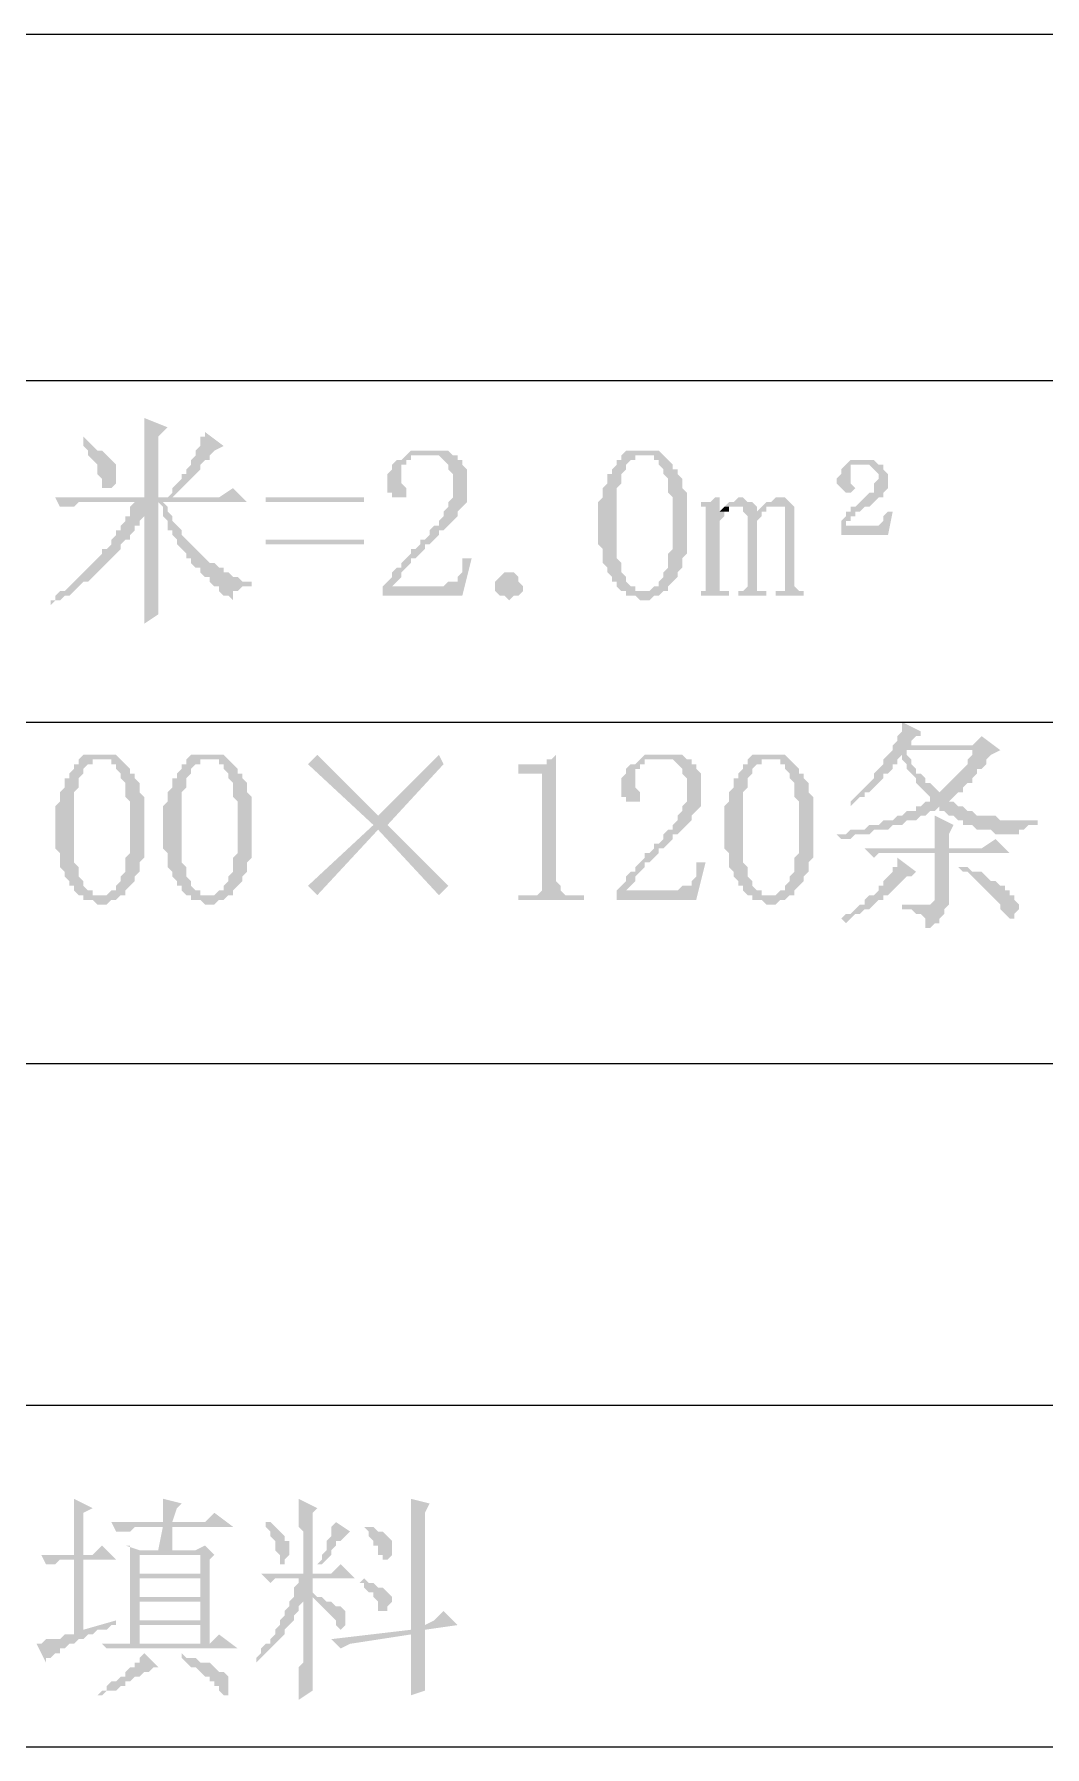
# Model space of a CAD drawing. Header units: millimetres. Extents: x 6 to 291, y 3 to 207.
# Drawn here: x 264.35 to 273.49, y 34.54 to 50.04 of the extents above; entities that cross this region are included whole.
import ezdxf

# ---------------------------------------------------------------- set-up
doc = ezdxf.new("R2010")
doc.units = ezdxf.units.MM

msp = doc.modelspace()

# ---------------------------------------------------------------- hatches: boundary and pattern name
h = msp.add_hatch(color=7)
h.dxf.hatch_style = 2
h.paths.add_polyline_path([(265.345277, 46.566667), (265.345277, 46.439667), (265.345277, 45.847), (265.472277, 45.847), (265.472277, 46.397333), (265.556944, 46.482)])
h = msp.add_hatch(color=7)
h.dxf.hatch_style = 2
h.paths.add_polyline_path([(264.794944, 46.397333), (264.794944, 46.355), (264.794944, 46.312667), (264.837277, 46.270333), (264.837277, 46.228), (264.87961, 46.185667), (264.921944, 46.143333), (264.921944, 46.058667), (264.964277, 46.016333), (264.964277, 45.931667), (265.048944, 45.931667), (265.091277, 45.974), (265.091277, 46.058667), (265.091277, 46.101), (265.091277, 46.143333), (265.048944, 46.185667), (265.00661, 46.228), (264.964277, 46.270333), (264.921944, 46.270333), (264.87961, 46.312667), (264.837277, 46.355)])
h = msp.add_hatch(color=7)
h.dxf.hatch_style = 2
h.paths.add_polyline_path([(265.89561, 46.439667), (265.89561, 46.397333), (265.853277, 46.397333), (265.853277, 46.312667), (265.810944, 46.270333), (265.810944, 46.228), (265.76861, 46.185667), (265.76861, 46.143333), (265.726277, 46.101), (265.726277, 46.058667), (265.683944, 46.058667), (265.683944, 46.016333), (265.64161, 45.974), (265.599277, 45.931667), (265.599277, 45.889333), (265.556944, 45.847), (265.599277, 45.847), (265.64161, 45.889333), (265.683944, 45.931667), (265.726277, 45.974), (265.76861, 46.016333), (265.810944, 46.058667), (265.853277, 46.101), (265.853277, 46.143333), (265.89561, 46.185667), (265.937944, 46.185667), (265.937944, 46.228), (265.980277, 46.270333), (266.064944, 46.312667)])
h = msp.add_hatch(color=7)
h.dxf.hatch_style = 2
h.paths.add_polyline_path([(267.92761, 46.270333), (267.758277, 46.270333), (267.715944, 46.228), (268.012277, 46.228), (268.05461, 46.185667), (268.096944, 46.143333), (268.096944, 46.101), (268.139277, 46.058667), (268.139277, 45.847), (268.096944, 45.804667), (268.096944, 45.762333), (268.05461, 45.72), (268.05461, 45.677667), (268.012277, 45.635333), (268.012277, 45.593), (267.969944, 45.593), (267.92761, 45.550667), (267.92761, 45.508333), (267.885277, 45.466), (267.842944, 45.466), (267.842944, 45.423667), (267.80061, 45.381333), (267.758277, 45.381333), (267.758277, 45.339), (267.715944, 45.296667), (267.67361, 45.254333), (267.67361, 45.212), (267.631277, 45.212), (267.588944, 45.169667), (267.588944, 45.127333), (267.54661, 45.085), (267.504277, 45.042667), (267.588944, 45.042667), (267.631277, 45.085), (267.67361, 45.127333), (267.67361, 45.169667), (267.715944, 45.212), (267.758277, 45.254333), (267.758277, 45.296667), (267.80061, 45.296667), (267.842944, 45.339), (267.885277, 45.381333), (267.885277, 45.423667), (267.92761, 45.423667), (267.969944, 45.466), (268.012277, 45.508333), (268.012277, 45.550667), (268.05461, 45.550667), (268.096944, 45.593), (268.139277, 45.635333), (268.18161, 45.677667), (268.18161, 45.72), (268.223944, 45.762333), (268.266277, 45.804667), (268.266277, 45.974), (268.266277, 46.101), (268.223944, 46.143333), (268.223944, 46.185667), (268.18161, 46.185667), (268.18161, 46.228), (268.139277, 46.228), (268.096944, 46.270333), (267.969944, 46.270333)])
h = msp.add_hatch(color=7)
h.dxf.hatch_style = 2
h.paths.add_polyline_path([(267.715944, 46.228), (267.67361, 46.185667), (267.631277, 46.185667), (267.588944, 46.143333), (267.588944, 46.101), (267.54661, 46.058667), (267.54661, 45.889333), (267.588944, 45.889333), (267.588944, 45.847), (267.715944, 45.847), (267.715944, 45.931667), (267.67361, 45.974), (267.67361, 46.143333), (267.715944, 46.143333), (267.715944, 46.185667), (267.758277, 46.185667), (267.758277, 46.228), (267.885277, 46.228)])
h = msp.add_hatch(color=7)
h.dxf.hatch_style = 2
h.paths.add_polyline_path([(269.663277, 46.228), (269.663277, 46.185667), (269.620944, 46.185667), (269.620944, 46.143333), (269.57861, 46.101), (269.57861, 46.058667), (269.536277, 46.058667), (269.536277, 45.974), (269.493944, 45.931667), (269.493944, 45.889333), (269.493944, 45.847), (269.45161, 45.804667), (269.45161, 45.423667), (269.493944, 45.381333), (269.493944, 45.254333), (269.536277, 45.212), (269.536277, 45.169667), (269.57861, 45.127333), (269.57861, 45.085), (269.620944, 45.085), (269.620944, 45.042667), (269.663277, 45.000333), (269.70561, 45.000333), (269.70561, 44.958), (269.790277, 44.958), (269.83261, 44.915667), (269.917277, 44.915667), (269.95961, 44.958), (270.001944, 44.958), (270.044277, 45.000333), (269.790277, 45.000333), (269.790277, 45.042667), (269.747944, 45.042667), (269.70561, 45.085), (269.70561, 45.127333), (269.663277, 45.169667), (269.663277, 45.254333), (269.620944, 45.296667), (269.620944, 45.635333), (269.620944, 45.931667), (269.663277, 45.974), (269.663277, 46.016333), (269.663277, 46.058667), (269.70561, 46.101), (269.70561, 46.143333), (269.747944, 46.185667), (269.790277, 46.185667), (269.790277, 46.228), (269.874944, 46.228)])
h = msp.add_hatch(color=7)
h.dxf.hatch_style = 2
h.paths.add_polyline_path([(269.874944, 46.270333), (269.70561, 46.270333), (269.663277, 46.228), (269.95961, 46.228), (269.95961, 46.185667), (270.001944, 46.185667), (270.001944, 46.143333), (270.044277, 46.101), (270.044277, 46.058667), (270.08661, 46.016333), (270.08661, 45.931667), (270.08661, 45.889333), (270.128944, 45.847), (270.128944, 45.381333), (270.08661, 45.339), (270.08661, 45.212), (270.044277, 45.169667), (270.044277, 45.127333), (270.001944, 45.085), (270.001944, 45.042667), (269.95961, 45.042667), (269.917277, 45.000333), (269.874944, 45.000333), (270.08661, 45.000333), (270.08661, 45.042667), (270.128944, 45.085), (270.171277, 45.127333), (270.171277, 45.169667), (270.21361, 45.212), (270.21361, 45.296667), (270.255944, 45.339), (270.255944, 45.635333), (270.255944, 45.889333), (270.21361, 45.931667), (270.21361, 45.974), (270.21361, 46.016333), (270.171277, 46.058667), (270.171277, 46.101), (270.128944, 46.101), (270.128944, 46.143333), (270.08661, 46.185667), (270.044277, 46.228), (270.001944, 46.270333), (269.917277, 46.270333)])
h = msp.add_hatch(color=7)
h.dxf.hatch_style = 2
h.paths.add_polyline_path([(271.86461, 46.185667), (271.73761, 46.185667), (271.695277, 46.143333), (271.652944, 46.101), (271.652944, 46.058667), (271.61061, 46.016333), (271.61061, 45.974), (271.652944, 45.931667), (271.695277, 45.889333), (271.73761, 45.889333), (271.779944, 45.931667), (271.73761, 45.974), (271.73761, 46.058667), (271.73761, 46.101), (271.73761, 46.143333), (271.99161, 46.143333), (271.949277, 46.185667)])
h = msp.add_hatch(color=7)
h.dxf.hatch_style = 2
h.paths.add_polyline_path([(271.99161, 46.143333), (271.86461, 46.143333), (271.906944, 46.143333), (271.949277, 46.101), (271.99161, 46.058667), (271.99161, 46.016333), (271.949277, 45.974), (271.949277, 45.889333), (271.906944, 45.889333), (271.86461, 45.847), (271.822277, 45.804667), (271.779944, 45.762333), (271.73761, 45.762333), (271.73761, 45.72), (271.695277, 45.72), (271.695277, 45.677667), (271.652944, 45.635333), (271.652944, 45.593), (271.695277, 45.593), (271.695277, 45.635333), (271.73761, 45.635333), (271.73761, 45.677667), (271.779944, 45.677667), (271.779944, 45.72), (271.822277, 45.72), (271.86461, 45.762333), (271.906944, 45.762333), (271.949277, 45.804667), (271.99161, 45.847), (272.033944, 45.847), (272.033944, 45.889333), (272.076277, 45.931667), (272.076277, 45.974), (272.076277, 46.058667), (272.033944, 46.101), (272.033944, 46.143333)])
h = msp.add_hatch(color=7)
h.dxf.hatch_style = 2
h.paths.add_polyline_path([(266.14961, 45.931667), (266.02261, 45.847), (264.540944, 45.847), (264.583277, 45.762333), (264.710277, 45.762333), (264.75261, 45.804667), (266.27661, 45.804667)])
h = msp.add_hatch(color=7)
h.dxf.hatch_style = 2
h.paths.add_polyline_path([(265.472277, 45.804667), (265.26061, 45.804667), (265.218277, 45.762333), (265.218277, 45.677667), (265.345277, 45.677667), (265.345277, 44.873333), (265.345277, 44.788667), (265.345277, 44.746333), (265.345277, 44.704), (265.472277, 44.788667), (265.472277, 45.042667)])
h = msp.add_hatch(color=7)
h.dxf.hatch_style = 2
h.paths.add_polyline_path([(265.51461, 45.804667), (265.472277, 45.804667), (265.51461, 45.762333), (265.51461, 45.677667), (265.556944, 45.635333), (265.556944, 45.550667), (265.599277, 45.550667), (265.599277, 45.508333), (265.64161, 45.466), (265.64161, 45.423667), (265.683944, 45.381333), (265.726277, 45.339), (265.726277, 45.296667), (265.76861, 45.296667), (265.76861, 45.254333), (265.810944, 45.212), (265.853277, 45.212), (265.853277, 45.169667), (265.89561, 45.127333), (265.937944, 45.127333), (265.937944, 45.085), (265.980277, 45.042667), (266.02261, 45.042667), (266.02261, 45.000333), (266.064944, 44.958), (266.107277, 44.958), (266.14961, 44.915667), (266.14961, 45.000333), (266.191944, 45.000333), (266.234277, 45.042667), (266.318944, 45.042667), (266.318944, 45.085), (266.234277, 45.085), (266.191944, 45.127333), (266.14961, 45.127333), (266.107277, 45.169667), (266.064944, 45.169667), (266.064944, 45.212), (266.02261, 45.212), (265.980277, 45.254333), (265.937944, 45.254333), (265.89561, 45.296667), (265.853277, 45.339), (265.810944, 45.381333), (265.76861, 45.423667), (265.726277, 45.466), (265.683944, 45.508333), (265.683944, 45.550667), (265.64161, 45.593), (265.599277, 45.635333), (265.599277, 45.677667), (265.556944, 45.72), (265.556944, 45.762333)])
h = msp.add_hatch(color=7)
h.dxf.hatch_style = 2
h.paths.add_polyline_path([(267.334944, 45.804667), (267.334944, 45.847), (266.445944, 45.847), (266.445944, 45.804667)])
h = msp.add_hatch(color=7)
h.dxf.hatch_style = 2
h.paths.add_polyline_path([(270.552277, 45.847), (270.509944, 45.847), (270.46761, 45.804667), (270.382944, 45.804667), (270.382944, 45.762333), (270.425277, 45.762333), (270.425277, 45.042667), (270.425277, 45.000333), (270.382944, 45.000333), (270.382944, 44.958), (270.636944, 44.958), (270.636944, 45.000333), (270.552277, 45.000333), (270.552277, 45.635333), (270.59461, 45.677667), (270.59461, 45.72), (270.552277, 45.72)])
h = msp.add_hatch(color=7)
h.dxf.hatch_style = 2
h.paths.add_polyline_path([(270.59461, 45.762333), (270.552277, 45.72), (270.636944, 45.72), (270.636944, 45.762333), (270.72161, 45.762333)])
h = msp.add_hatch(color=7)
h.dxf.hatch_style = 2
h.paths.add_polyline_path([(270.72161, 45.847), (270.679277, 45.804667), (270.636944, 45.804667), (270.59461, 45.762333), (270.763944, 45.762333), (270.763944, 45.72), (270.890944, 45.72), (270.890944, 45.762333), (270.84861, 45.804667), (270.806277, 45.804667), (270.763944, 45.847)])
h = msp.add_hatch(color=7)
h.dxf.hatch_style = 2
h.paths.add_polyline_path([(271.10261, 45.847), (271.060277, 45.847), (271.017944, 45.804667), (270.97561, 45.804667), (270.933277, 45.762333), (270.890944, 45.72), (270.763944, 45.72), (270.806277, 45.677667), (270.806277, 45.042667), (270.763944, 45.000333), (270.72161, 45.000333), (270.72161, 44.958), (270.97561, 44.958), (270.97561, 45.000333), (270.890944, 45.000333), (270.890944, 45.635333), (270.933277, 45.677667), (270.933277, 45.72), (270.97561, 45.72), (270.97561, 45.762333), (271.22961, 45.762333), (271.187277, 45.804667), (271.144944, 45.847)])
h = msp.add_hatch(color=7)
h.dxf.hatch_style = 2
h.paths.add_polyline_path([(271.22961, 45.762333), (271.060277, 45.762333), (271.144944, 45.762333), (271.144944, 45.042667), (271.144944, 45.000333), (271.060277, 45.000333), (271.060277, 44.958), (271.314277, 44.958), (271.314277, 45.000333), (271.271944, 45.000333), (271.22961, 45.042667)])
h = msp.add_hatch(color=7)
h.dxf.hatch_style = 2
h.paths.add_polyline_path([(272.076277, 45.72), (272.033944, 45.677667), (272.033944, 45.635333), (271.99161, 45.593), (271.652944, 45.593), (271.652944, 45.508333), (272.076277, 45.508333), (272.11861, 45.72)])
h = msp.add_hatch(color=7)
h.dxf.hatch_style = 2
h.paths.add_polyline_path([(265.218277, 45.677667), (265.175944, 45.677667), (265.175944, 45.635333), (265.13361, 45.593), (265.13361, 45.550667), (265.091277, 45.550667), (265.091277, 45.508333), (265.048944, 45.466), (265.048944, 45.423667), (265.00661, 45.381333), (264.964277, 45.381333), (264.964277, 45.339), (264.921944, 45.296667), (264.87961, 45.254333), (264.837277, 45.212), (264.794944, 45.169667), (264.75261, 45.127333), (264.710277, 45.085), (264.667944, 45.042667), (264.62561, 45.000333), (264.583277, 45.000333), (264.540944, 44.958), (264.540944, 44.915667), (264.49861, 44.915667), (264.49861, 44.873333), (264.540944, 44.915667), (264.583277, 44.915667), (264.62561, 44.958), (264.667944, 44.958), (264.710277, 45.000333), (264.75261, 45.042667), (264.794944, 45.085), (264.837277, 45.085), (264.87961, 45.127333), (264.921944, 45.169667), (264.964277, 45.212), (265.00661, 45.254333), (265.048944, 45.296667), (265.091277, 45.339), (265.13361, 45.381333), (265.13361, 45.423667), (265.175944, 45.466), (265.218277, 45.466), (265.218277, 45.508333), (265.26061, 45.550667), (265.26061, 45.593), (265.302944, 45.593), (265.302944, 45.635333), (265.345277, 45.677667)])
h = msp.add_hatch(color=7)
h.dxf.hatch_style = 2
h.paths.add_polyline_path([(267.334944, 45.423667), (267.334944, 45.466), (266.445944, 45.466), (266.445944, 45.423667)])
h = msp.add_hatch(color=7)
h.dxf.hatch_style = 2
h.paths.add_polyline_path([(268.30861, 45.296667), (268.223944, 45.296667), (268.223944, 45.169667), (268.18161, 45.127333), (268.18161, 45.085), (268.096944, 45.085), (268.05461, 45.042667), (267.504277, 45.042667), (267.504277, 44.958), (268.223944, 44.958)])
h = msp.add_hatch(color=7)
h.dxf.hatch_style = 2
h.paths.add_polyline_path([(268.647277, 44.915667), (268.604944, 44.958), (268.56261, 44.958), (268.520277, 45.000333), (268.520277, 45.042667), (268.520277, 45.085), (268.56261, 45.127333), (268.604944, 45.169667), (268.68961, 45.169667), (268.731944, 45.127333), (268.731944, 45.085), (268.774277, 45.042667), (268.774277, 45.000333), (268.731944, 44.958), (268.68961, 44.958)])
h = msp.add_hatch(color=7)
h.dxf.hatch_style = 2
h.paths.add_polyline_path([(272.203277, 43.815), (272.203277, 43.772667), (272.203277, 43.730333), (272.160944, 43.688), (272.160944, 43.645667), (272.11861, 43.603333), (272.287944, 43.603333), (272.287944, 43.645667), (272.330277, 43.688), (272.37261, 43.688), (272.37261, 43.730333)])
h = msp.add_hatch(color=7)
h.dxf.hatch_style = 2
h.paths.add_polyline_path([(272.922944, 43.688), (272.838277, 43.603333), (272.11861, 43.603333), (272.11861, 43.561), (272.076277, 43.518667), (272.033944, 43.476333), (272.033944, 43.434), (271.99161, 43.391667), (271.949277, 43.349333), (271.949277, 43.307), (271.906944, 43.264667), (271.86461, 43.222333), (271.822277, 43.18), (271.779944, 43.137667), (271.73761, 43.095333), (271.73761, 43.053), (271.779944, 43.095333), (271.822277, 43.137667), (271.86461, 43.137667), (271.86461, 43.18), (271.906944, 43.18), (271.949277, 43.222333), (271.99161, 43.264667), (272.033944, 43.307), (272.033944, 43.349333), (272.076277, 43.349333), (272.11861, 43.391667), (272.11861, 43.434), (272.160944, 43.434), (272.160944, 43.476333), (272.203277, 43.518667), (272.24561, 43.518667), (272.24561, 43.561), (273.092277, 43.561)])
h = msp.add_hatch(color=7)
h.dxf.hatch_style = 2
h.paths.add_polyline_path([(273.092277, 43.561), (272.838277, 43.561), (272.838277, 43.518667), (272.795944, 43.476333), (272.795944, 43.434), (272.75361, 43.391667), (272.711277, 43.349333), (272.668944, 43.307), (272.62661, 43.264667), (272.584277, 43.222333), (272.541944, 43.18), (272.75361, 43.18), (272.75361, 43.222333), (272.795944, 43.264667), (272.838277, 43.264667), (272.838277, 43.307), (272.88061, 43.349333), (272.88061, 43.391667), (272.922944, 43.391667), (272.965277, 43.434), (272.965277, 43.476333), (273.00761, 43.518667)])
h = msp.add_hatch(color=7)
h.dxf.hatch_style = 2
h.paths.add_polyline_path([(264.75261, 43.476333), (264.75261, 43.434), (264.710277, 43.434), (264.710277, 43.391667), (264.667944, 43.349333), (264.667944, 43.307), (264.62561, 43.307), (264.62561, 43.222333), (264.583277, 43.18), (264.583277, 43.137667), (264.583277, 43.095333), (264.540944, 43.053), (264.540944, 42.672), (264.583277, 42.629667), (264.583277, 42.502667), (264.62561, 42.460333), (264.62561, 42.418), (264.667944, 42.375667), (264.667944, 42.333333), (264.710277, 42.333333), (264.710277, 42.291), (264.75261, 42.248667), (264.794944, 42.248667), (264.794944, 42.206333), (264.87961, 42.206333), (264.921944, 42.164), (265.00661, 42.164), (265.048944, 42.206333), (265.091277, 42.206333), (265.13361, 42.248667), (264.87961, 42.248667), (264.87961, 42.291), (264.837277, 42.291), (264.794944, 42.333333), (264.794944, 42.375667), (264.75261, 42.418), (264.75261, 42.502667), (264.710277, 42.545), (264.710277, 42.883667), (264.710277, 43.18), (264.75261, 43.222333), (264.75261, 43.264667), (264.75261, 43.307), (264.794944, 43.349333), (264.794944, 43.391667), (264.837277, 43.434), (264.87961, 43.434), (264.87961, 43.476333), (264.964277, 43.476333)])
h = msp.add_hatch(color=7)
h.dxf.hatch_style = 2
h.paths.add_polyline_path([(264.964277, 43.518667), (264.794944, 43.518667), (264.75261, 43.476333), (265.048944, 43.476333), (265.048944, 43.434), (265.091277, 43.434), (265.091277, 43.391667), (265.13361, 43.349333), (265.13361, 43.307), (265.175944, 43.264667), (265.175944, 43.18), (265.175944, 43.137667), (265.218277, 43.095333), (265.218277, 42.629667), (265.175944, 42.587333), (265.175944, 42.460333), (265.13361, 42.418), (265.13361, 42.375667), (265.091277, 42.333333), (265.091277, 42.291), (265.048944, 42.291), (265.00661, 42.248667), (264.964277, 42.248667), (265.175944, 42.248667), (265.175944, 42.291), (265.218277, 42.333333), (265.26061, 42.375667), (265.26061, 42.418), (265.302944, 42.460333), (265.302944, 42.545), (265.345277, 42.587333), (265.345277, 42.883667), (265.345277, 43.137667), (265.302944, 43.18), (265.302944, 43.222333), (265.302944, 43.264667), (265.26061, 43.307), (265.26061, 43.349333), (265.218277, 43.349333), (265.218277, 43.391667), (265.175944, 43.434), (265.13361, 43.476333), (265.091277, 43.518667), (265.00661, 43.518667)])
h = msp.add_hatch(color=7)
h.dxf.hatch_style = 2
h.paths.add_polyline_path([(265.726277, 43.476333), (265.726277, 43.434), (265.683944, 43.434), (265.683944, 43.391667), (265.64161, 43.349333), (265.64161, 43.307), (265.599277, 43.307), (265.599277, 43.222333), (265.556944, 43.18), (265.556944, 43.137667), (265.556944, 43.095333), (265.51461, 43.053), (265.51461, 42.672), (265.556944, 42.629667), (265.556944, 42.502667), (265.599277, 42.460333), (265.599277, 42.418), (265.64161, 42.375667), (265.64161, 42.333333), (265.683944, 42.333333), (265.683944, 42.291), (265.726277, 42.248667), (265.76861, 42.248667), (265.76861, 42.206333), (265.853277, 42.206333), (265.89561, 42.164), (265.980277, 42.164), (266.02261, 42.206333), (266.064944, 42.206333), (266.107277, 42.248667), (265.853277, 42.248667), (265.853277, 42.291), (265.810944, 42.291), (265.76861, 42.333333), (265.76861, 42.375667), (265.726277, 42.418), (265.726277, 42.502667), (265.683944, 42.545), (265.683944, 42.883667), (265.683944, 43.18), (265.726277, 43.222333), (265.726277, 43.264667), (265.726277, 43.307), (265.76861, 43.349333), (265.76861, 43.391667), (265.810944, 43.434), (265.853277, 43.434), (265.853277, 43.476333), (265.937944, 43.476333)])
h = msp.add_hatch(color=7)
h.dxf.hatch_style = 2
h.paths.add_polyline_path([(265.937944, 43.518667), (265.76861, 43.518667), (265.726277, 43.476333), (266.02261, 43.476333), (266.02261, 43.434), (266.064944, 43.434), (266.064944, 43.391667), (266.107277, 43.349333), (266.107277, 43.307), (266.14961, 43.264667), (266.14961, 43.18), (266.14961, 43.137667), (266.191944, 43.095333), (266.191944, 42.629667), (266.14961, 42.587333), (266.14961, 42.460333), (266.107277, 42.418), (266.107277, 42.375667), (266.064944, 42.333333), (266.064944, 42.291), (266.02261, 42.291), (265.980277, 42.248667), (265.937944, 42.248667), (266.14961, 42.248667), (266.14961, 42.291), (266.191944, 42.333333), (266.234277, 42.375667), (266.234277, 42.418), (266.27661, 42.460333), (266.27661, 42.545), (266.318944, 42.587333), (266.318944, 42.883667), (266.318944, 43.137667), (266.27661, 43.18), (266.27661, 43.222333), (266.27661, 43.264667), (266.234277, 43.307), (266.234277, 43.349333), (266.191944, 43.349333), (266.191944, 43.391667), (266.14961, 43.434), (266.107277, 43.476333), (266.064944, 43.518667), (265.980277, 43.518667)])
h = msp.add_hatch(color=7)
h.dxf.hatch_style = 2
h.paths.add_polyline_path([(266.91161, 43.518667), (266.826944, 43.434), (267.41961, 42.883667), (267.461944, 42.968333)])
h = msp.add_hatch(color=7)
h.dxf.hatch_style = 2
h.paths.add_polyline_path([(268.012277, 43.518667), (267.461944, 42.968333), (267.41961, 42.883667), (267.461944, 42.841333), (268.012277, 42.248667), (268.096944, 42.333333), (267.54661, 42.883667), (268.05461, 43.434)])
h = msp.add_hatch(color=7)
h.dxf.hatch_style = 2
h.paths.add_polyline_path([(269.07061, 43.518667), (269.028277, 43.476333), (268.985944, 43.476333), (268.985944, 43.434), (268.731944, 43.434), (268.731944, 43.349333), (268.94361, 43.349333), (268.94361, 42.291), (268.901277, 42.248667), (268.731944, 42.248667), (268.731944, 42.206333), (269.32461, 42.206333), (269.32461, 42.248667), (269.155277, 42.248667), (269.112944, 42.291), (269.112944, 42.333333), (269.07061, 42.375667)])
h = msp.add_hatch(color=7)
h.dxf.hatch_style = 2
h.paths.add_polyline_path([(270.044277, 43.518667), (269.874944, 43.518667), (269.83261, 43.476333), (270.128944, 43.476333), (270.171277, 43.434), (270.21361, 43.391667), (270.21361, 43.349333), (270.255944, 43.307), (270.255944, 43.095333), (270.21361, 43.053), (270.21361, 43.010667), (270.171277, 42.968333), (270.171277, 42.926), (270.128944, 42.883667), (270.128944, 42.841333), (270.08661, 42.841333), (270.044277, 42.799), (270.044277, 42.756667), (270.001944, 42.714333), (269.95961, 42.714333), (269.95961, 42.672), (269.917277, 42.629667), (269.874944, 42.629667), (269.874944, 42.587333), (269.83261, 42.545), (269.790277, 42.502667), (269.790277, 42.460333), (269.747944, 42.460333), (269.70561, 42.418), (269.70561, 42.375667), (269.663277, 42.333333), (269.620944, 42.291), (269.70561, 42.291), (269.747944, 42.333333), (269.790277, 42.375667), (269.790277, 42.418), (269.83261, 42.460333), (269.874944, 42.502667), (269.874944, 42.545), (269.917277, 42.545), (269.95961, 42.587333), (270.001944, 42.629667), (270.001944, 42.672), (270.044277, 42.672), (270.08661, 42.714333), (270.128944, 42.756667), (270.128944, 42.799), (270.171277, 42.799), (270.21361, 42.841333), (270.255944, 42.883667), (270.298277, 42.926), (270.298277, 42.968333), (270.34061, 43.010667), (270.382944, 43.053), (270.382944, 43.222333), (270.382944, 43.349333), (270.34061, 43.391667), (270.34061, 43.434), (270.298277, 43.434), (270.298277, 43.476333), (270.255944, 43.476333), (270.21361, 43.518667), (270.08661, 43.518667)])
h = msp.add_hatch(color=7)
h.dxf.hatch_style = 2
h.paths.add_polyline_path([(269.83261, 43.476333), (269.790277, 43.434), (269.747944, 43.434), (269.70561, 43.391667), (269.70561, 43.349333), (269.663277, 43.307), (269.663277, 43.137667), (269.70561, 43.137667), (269.70561, 43.095333), (269.83261, 43.095333), (269.83261, 43.18), (269.790277, 43.222333), (269.790277, 43.391667), (269.83261, 43.391667), (269.83261, 43.434), (269.874944, 43.434), (269.874944, 43.476333), (270.001944, 43.476333)])
h = msp.add_hatch(color=7)
h.dxf.hatch_style = 2
h.paths.add_polyline_path([(270.806277, 43.476333), (270.806277, 43.434), (270.763944, 43.434), (270.763944, 43.391667), (270.72161, 43.349333), (270.72161, 43.307), (270.679277, 43.307), (270.679277, 43.222333), (270.636944, 43.18), (270.636944, 43.137667), (270.636944, 43.095333), (270.59461, 43.053), (270.59461, 42.672), (270.636944, 42.629667), (270.636944, 42.502667), (270.679277, 42.460333), (270.679277, 42.418), (270.72161, 42.375667), (270.72161, 42.333333), (270.763944, 42.333333), (270.763944, 42.291), (270.806277, 42.248667), (270.84861, 42.248667), (270.84861, 42.206333), (270.933277, 42.206333), (270.97561, 42.164), (271.060277, 42.164), (271.10261, 42.206333), (271.144944, 42.206333), (271.187277, 42.248667), (270.933277, 42.248667), (270.933277, 42.291), (270.890944, 42.291), (270.84861, 42.333333), (270.84861, 42.375667), (270.806277, 42.418), (270.806277, 42.502667), (270.763944, 42.545), (270.763944, 42.883667), (270.763944, 43.18), (270.806277, 43.222333), (270.806277, 43.264667), (270.806277, 43.307), (270.84861, 43.349333), (270.84861, 43.391667), (270.890944, 43.434), (270.933277, 43.434), (270.933277, 43.476333), (271.017944, 43.476333)])
h = msp.add_hatch(color=7)
h.dxf.hatch_style = 2
h.paths.add_polyline_path([(271.017944, 43.518667), (270.84861, 43.518667), (270.806277, 43.476333), (271.10261, 43.476333), (271.10261, 43.434), (271.144944, 43.434), (271.144944, 43.391667), (271.187277, 43.349333), (271.187277, 43.307), (271.22961, 43.264667), (271.22961, 43.18), (271.22961, 43.137667), (271.271944, 43.095333), (271.271944, 42.629667), (271.22961, 42.587333), (271.22961, 42.460333), (271.187277, 42.418), (271.187277, 42.375667), (271.144944, 42.333333), (271.144944, 42.291), (271.10261, 42.291), (271.060277, 42.248667), (271.017944, 42.248667), (271.22961, 42.248667), (271.22961, 42.291), (271.271944, 42.333333), (271.314277, 42.375667), (271.314277, 42.418), (271.35661, 42.460333), (271.35661, 42.545), (271.398944, 42.587333), (271.398944, 42.883667), (271.398944, 43.137667), (271.35661, 43.18), (271.35661, 43.222333), (271.35661, 43.264667), (271.314277, 43.307), (271.314277, 43.349333), (271.271944, 43.349333), (271.271944, 43.391667), (271.22961, 43.434), (271.187277, 43.476333), (271.144944, 43.518667), (271.060277, 43.518667)])
h = msp.add_hatch(color=7)
h.dxf.hatch_style = 2
h.paths.add_polyline_path([(272.24561, 43.518667), (272.203277, 43.518667), (272.203277, 43.476333), (272.24561, 43.434), (272.24561, 43.391667), (272.287944, 43.349333), (272.330277, 43.307), (272.330277, 43.264667), (272.37261, 43.222333), (272.414944, 43.18), (272.457277, 43.137667), (272.457277, 43.095333), (272.414944, 43.095333), (272.37261, 43.053), (272.330277, 43.053), (272.541944, 43.053), (272.541944, 43.010667), (272.584277, 43.010667), (272.62661, 42.968333), (272.668944, 42.968333), (272.711277, 42.926), (273.38861, 42.926), (273.092277, 42.926), (273.049944, 42.968333), (272.88061, 42.968333), (272.838277, 43.010667), (272.795944, 43.010667), (272.75361, 43.053), (272.711277, 43.053), (272.668944, 43.095333), (272.62661, 43.095333), (272.668944, 43.137667), (272.711277, 43.18), (272.541944, 43.18), (272.49961, 43.222333), (272.457277, 43.264667), (272.414944, 43.264667), (272.414944, 43.307), (272.37261, 43.349333), (272.330277, 43.349333), (272.330277, 43.391667), (272.287944, 43.434), (272.287944, 43.476333)])
h = msp.add_hatch(color=7)
h.dxf.hatch_style = 2
h.paths.add_polyline_path([(272.330277, 43.053), (272.330277, 43.010667), (272.24561, 43.010667), (272.203277, 42.968333), (272.160944, 42.968333), (272.11861, 42.926), (272.033944, 42.926), (271.99161, 42.883667), (271.906944, 42.883667), (271.86461, 42.841333), (271.73761, 42.841333), (271.695277, 42.799), (271.61061, 42.799), (271.652944, 42.756667), (271.73761, 42.756667), (271.779944, 42.799), (271.906944, 42.799), (271.949277, 42.841333), (272.076277, 42.841333), (272.11861, 42.883667), (272.203277, 42.883667), (272.24561, 42.926), (272.330277, 42.926), (272.37261, 42.968333), (272.414944, 42.968333), (272.457277, 43.010667), (272.49961, 43.010667), (272.541944, 43.053)])
h = msp.add_hatch(color=7)
h.dxf.hatch_style = 2
h.paths.add_polyline_path([(272.49961, 42.968333), (272.49961, 42.799), (272.49961, 42.672), (272.62661, 42.672), (272.62661, 42.799), (272.668944, 42.883667)])
h = msp.add_hatch(color=7)
h.dxf.hatch_style = 2
h.paths.add_polyline_path([(273.430944, 42.926), (272.75361, 42.926), (272.75361, 42.883667), (272.838277, 42.883667), (272.88061, 42.841333), (273.00761, 42.841333), (273.049944, 42.799), (273.26161, 42.799), (273.26161, 42.841333), (273.303944, 42.841333), (273.346277, 42.883667), (273.430944, 42.883667)])
h = msp.add_hatch(color=7)
h.dxf.hatch_style = 2
h.paths.add_polyline_path([(267.41961, 42.883667), (266.826944, 42.333333), (266.91161, 42.248667), (267.461944, 42.841333)])
h = msp.add_hatch(color=7)
h.dxf.hatch_style = 2
h.paths.add_polyline_path([(273.049944, 42.756667), (272.922944, 42.672), (271.86461, 42.672), (271.949277, 42.587333), (271.99161, 42.629667), (273.176944, 42.629667)])
h = msp.add_hatch(color=7)
h.dxf.hatch_style = 2
h.paths.add_polyline_path([(272.62661, 42.629667), (272.49961, 42.629667), (272.49961, 42.206333), (272.457277, 42.164), (272.414944, 42.164), (272.203277, 42.121667), (272.287944, 42.121667), (272.330277, 42.079333), (272.37261, 42.079333), (272.414944, 42.037), (272.414944, 41.994667), (272.414944, 41.952333), (272.457277, 41.952333), (272.49961, 41.994667), (272.541944, 41.994667), (272.541944, 42.037), (272.584277, 42.079333), (272.584277, 42.121667), (272.62661, 42.164)])
h = msp.add_hatch(color=7)
h.dxf.hatch_style = 2
h.paths.add_polyline_path([(270.425277, 42.545), (270.34061, 42.545), (270.34061, 42.418), (270.298277, 42.375667), (270.298277, 42.333333), (270.21361, 42.333333), (270.171277, 42.291), (269.620944, 42.291), (269.620944, 42.206333), (270.34061, 42.206333)])
h = msp.add_hatch(color=7)
h.dxf.hatch_style = 2
h.paths.add_polyline_path([(272.160944, 42.587333), (272.160944, 42.502667), (272.11861, 42.502667), (272.11861, 42.460333), (272.076277, 42.418), (272.033944, 42.375667), (272.033944, 42.333333), (271.99161, 42.333333), (271.99161, 42.291), (271.949277, 42.248667), (271.906944, 42.248667), (271.86461, 42.206333), (271.86461, 42.164), (271.822277, 42.164), (271.779944, 42.121667), (271.73761, 42.079333), (271.695277, 42.079333), (271.652944, 42.037), (271.695277, 41.994667), (271.73761, 42.037), (271.779944, 42.079333), (271.822277, 42.079333), (271.86461, 42.121667), (271.906944, 42.121667), (271.949277, 42.164), (271.99161, 42.206333), (272.033944, 42.206333), (272.033944, 42.248667), (272.076277, 42.248667), (272.11861, 42.291), (272.160944, 42.333333), (272.203277, 42.375667), (272.24561, 42.418), (272.287944, 42.418), (272.330277, 42.460333)])
h = msp.add_hatch(color=7)
h.dxf.hatch_style = 2
h.paths.add_polyline_path([(272.75361, 42.502667), (272.711277, 42.502667), (272.75361, 42.460333), (272.795944, 42.460333), (272.838277, 42.418), (272.88061, 42.375667), (272.922944, 42.333333), (272.965277, 42.291), (273.00761, 42.248667), (273.049944, 42.206333), (273.092277, 42.164), (273.092277, 42.121667), (273.13461, 42.079333), (273.176944, 42.037), (273.219277, 42.037), (273.219277, 42.079333), (273.26161, 42.121667), (273.26161, 42.164), (273.219277, 42.206333), (273.219277, 42.248667), (273.176944, 42.248667), (273.176944, 42.291), (273.13461, 42.291), (273.13461, 42.333333), (273.092277, 42.333333), (273.049944, 42.375667), (273.00761, 42.375667), (272.965277, 42.418), (272.922944, 42.460333), (272.838277, 42.460333), (272.795944, 42.502667)])
h = msp.add_hatch(color=7)
h.dxf.hatch_style = 2
h.paths.add_polyline_path([(272.203277, 42.164), (272.203277, 42.121667), (272.414944, 42.164), (272.24561, 42.164)])
h = msp.add_hatch(color=7)
h.dxf.hatch_style = 2
h.paths.add_polyline_path([(264.710277, 36.787667), (264.710277, 36.279667), (264.794944, 36.279667), (264.794944, 36.660667), (264.87961, 36.703)])
h = msp.add_hatch(color=7)
h.dxf.hatch_style = 2
h.paths.add_polyline_path([(265.51461, 36.787667), (265.51461, 36.660667), (265.51461, 36.576), (265.599277, 36.576), (265.64161, 36.703), (265.683944, 36.745333)])
h = msp.add_hatch(color=7)
h.dxf.hatch_style = 2
h.paths.add_polyline_path([(266.742277, 36.787667), (266.742277, 36.533667), (266.78461, 36.491333), (266.78461, 36.195), (266.78461, 36.110333), (266.869277, 36.110333), (266.869277, 36.660667), (266.91161, 36.703)])
h = msp.add_hatch(color=7)
h.dxf.hatch_style = 2
h.paths.add_polyline_path([(267.758277, 36.787667), (267.758277, 36.660667), (267.758277, 36.406667), (267.758277, 35.602333), (267.885277, 35.644667), (267.885277, 36.660667), (267.92761, 36.745333)])
h = msp.add_hatch(color=7)
h.dxf.hatch_style = 2
h.paths.add_polyline_path([(265.980277, 36.660667), (265.89561, 36.576), (265.048944, 36.576), (265.091277, 36.491333), (265.218277, 36.491333), (265.26061, 36.533667), (266.14961, 36.533667)])
h = msp.add_hatch(color=7)
h.dxf.hatch_style = 2
h.paths.add_polyline_path([(266.488277, 36.576), (266.445944, 36.576), (266.445944, 36.533667), (266.488277, 36.491333), (266.488277, 36.449), (266.53061, 36.406667), (266.53061, 36.364333), (266.53061, 36.322), (266.572944, 36.279667), (266.572944, 36.195), (266.615277, 36.195), (266.615277, 36.237333), (266.65761, 36.279667), (266.65761, 36.322), (266.65761, 36.406667), (266.615277, 36.406667), (266.615277, 36.449), (266.572944, 36.491333), (266.53061, 36.533667)])
h = msp.add_hatch(color=7)
h.dxf.hatch_style = 2
h.paths.add_polyline_path([(267.080944, 36.576), (267.03861, 36.533667), (267.03861, 36.449), (266.996277, 36.406667), (266.996277, 36.322), (266.953944, 36.279667), (266.953944, 36.237333), (266.91161, 36.195), (266.953944, 36.195), (266.996277, 36.237333), (267.03861, 36.279667), (267.03861, 36.322), (267.080944, 36.364333), (267.080944, 36.406667), (267.123277, 36.406667), (267.16561, 36.449), (267.207944, 36.491333)])
h = msp.add_hatch(color=7)
h.dxf.hatch_style = 2
h.paths.add_polyline_path([(265.599277, 36.533667), (265.51461, 36.533667), (265.472277, 36.322), (265.302944, 36.322), (265.599277, 36.322)])
h = msp.add_hatch(color=7)
h.dxf.hatch_style = 2
h.paths.add_polyline_path([(267.334944, 36.533667), (267.377277, 36.491333), (267.377277, 36.449), (267.41961, 36.406667), (267.41961, 36.364333), (267.461944, 36.364333), (267.461944, 36.279667), (267.504277, 36.279667), (267.504277, 36.237333), (267.54661, 36.237333), (267.588944, 36.279667), (267.588944, 36.406667), (267.54661, 36.449), (267.504277, 36.491333), (267.461944, 36.491333), (267.41961, 36.533667), (267.377277, 36.533667)])
h = msp.add_hatch(color=7)
h.dxf.hatch_style = 2
h.paths.add_polyline_path([(264.964277, 36.364333), (264.87961, 36.279667), (264.413944, 36.279667), (264.456277, 36.195), (264.540944, 36.195), (264.583277, 36.237333), (265.091277, 36.237333)])
h = msp.add_hatch(color=7)
h.dxf.hatch_style = 2
h.paths.add_polyline_path([(265.175944, 36.364333), (265.218277, 36.364333), (265.218277, 36.322), (265.599277, 36.322), (265.302944, 36.322)])
h = msp.add_hatch(color=7)
h.dxf.hatch_style = 2
h.paths.add_polyline_path([(265.89561, 36.364333), (265.810944, 36.322), (265.218277, 36.322), (265.218277, 36.279667), (265.853277, 36.279667), (265.853277, 36.110333), (265.302944, 36.110333), (265.853277, 36.068), (265.853277, 35.898667), (265.302944, 35.898667), (265.853277, 35.856333), (265.853277, 35.687), (265.302944, 35.687), (265.853277, 35.644667), (265.853277, 35.475333), (265.937944, 35.475333), (265.937944, 36.237333), (265.980277, 36.279667)])
h = msp.add_hatch(color=7)
h.dxf.hatch_style = 2
h.paths.add_polyline_path([(265.218277, 36.279667), (265.218277, 35.475333), (265.302944, 35.475333), (265.302944, 35.644667), (265.853277, 35.644667), (265.302944, 35.687), (265.302944, 35.856333), (265.853277, 35.856333), (265.302944, 35.898667), (265.302944, 36.068), (265.853277, 36.068), (265.302944, 36.110333), (265.302944, 36.279667), (265.853277, 36.279667)])
h = msp.add_hatch(color=7)
h.dxf.hatch_style = 2
h.paths.add_polyline_path([(264.794944, 36.237333), (264.710277, 36.237333), (264.710277, 35.56), (264.62561, 35.56), (264.583277, 35.517667), (264.456277, 35.517667), (264.413944, 35.475333), (264.37161, 35.475333), (264.456277, 35.306), (264.456277, 35.348333), (264.49861, 35.348333), (264.540944, 35.390667), (264.583277, 35.390667), (264.583277, 35.433), (264.62561, 35.433), (264.667944, 35.475333), (264.710277, 35.475333), (264.75261, 35.517667), (264.794944, 35.517667), (264.837277, 35.56), (264.87961, 35.56), (264.921944, 35.602333), (264.794944, 35.602333)])
h = msp.add_hatch(color=7)
h.dxf.hatch_style = 2
h.paths.add_polyline_path([(267.123277, 36.195), (267.03861, 36.110333), (266.40361, 36.110333), (266.488277, 36.025667), (266.53061, 36.068), (267.250277, 36.068)])
h = msp.add_hatch(color=7)
h.dxf.hatch_style = 2
h.paths.add_polyline_path([(266.869277, 36.068), (266.742277, 36.068), (266.742277, 36.025667), (266.699944, 35.983333), (266.699944, 35.898667), (266.65761, 35.856333), (266.78461, 35.856333), (266.78461, 35.306), (266.742277, 35.263667), (266.742277, 35.179), (266.742277, 34.967333), (266.869277, 35.052), (266.869277, 35.898667), (266.91161, 35.898667), (266.869277, 35.941)])
h = msp.add_hatch(color=7)
h.dxf.hatch_style = 2
h.paths.add_polyline_path([(267.334944, 36.068), (267.29261, 36.025667), (267.334944, 36.025667), (267.334944, 35.983333), (267.377277, 35.941), (267.41961, 35.941), (267.41961, 35.898667), (267.461944, 35.856333), (267.461944, 35.814), (267.461944, 35.771667), (267.54661, 35.771667), (267.54661, 35.814), (267.588944, 35.856333), (267.588944, 35.898667), (267.54661, 35.941), (267.504277, 35.983333), (267.461944, 35.983333), (267.41961, 36.025667), (267.377277, 36.025667)])
h = msp.add_hatch(color=7)
h.dxf.hatch_style = 2
h.paths.add_polyline_path([(266.65761, 35.856333), (266.65761, 35.814), (266.615277, 35.771667), (266.615277, 35.729333), (266.572944, 35.687), (266.572944, 35.644667), (266.53061, 35.602333), (266.53061, 35.56), (266.488277, 35.517667), (266.488277, 35.475333), (266.445944, 35.475333), (266.40361, 35.433), (266.40361, 35.390667), (266.361277, 35.348333), (266.361277, 35.306), (266.40361, 35.348333), (266.445944, 35.390667), (266.488277, 35.433), (266.53061, 35.475333), (266.572944, 35.517667), (266.615277, 35.56), (266.615277, 35.602333), (266.65761, 35.644667), (266.699944, 35.687), (266.699944, 35.729333), (266.742277, 35.771667), (266.742277, 35.814), (266.78461, 35.856333)])
h = msp.add_hatch(color=7)
h.dxf.hatch_style = 2
h.paths.add_polyline_path([(266.91161, 35.898667), (266.869277, 35.898667), (266.91161, 35.856333), (266.953944, 35.814), (266.996277, 35.771667), (267.03861, 35.729333), (267.080944, 35.687), (267.080944, 35.644667), (267.123277, 35.602333), (267.16561, 35.644667), (267.16561, 35.771667), (267.123277, 35.814), (267.080944, 35.814), (267.03861, 35.856333), (266.996277, 35.856333), (266.953944, 35.898667)])
h = msp.add_hatch(color=7)
h.dxf.hatch_style = 2
h.paths.add_polyline_path([(265.091277, 35.687), (264.794944, 35.602333), (265.00661, 35.602333), (265.048944, 35.644667), (265.091277, 35.644667)])
h = msp.add_hatch(color=7)
h.dxf.hatch_style = 2
h.paths.add_polyline_path([(268.05461, 35.771667), (267.969944, 35.687), (267.885277, 35.644667), (267.758277, 35.602333), (267.03861, 35.517667), (267.123277, 35.433), (267.207944, 35.475333), (267.758277, 35.56), (267.885277, 35.602333), (268.18161, 35.644667)])
h = msp.add_hatch(color=7)
h.dxf.hatch_style = 2
h.paths.add_polyline_path([(266.02261, 35.56), (265.937944, 35.475333), (264.964277, 35.475333), (265.00661, 35.433), (266.191944, 35.433)])
h = msp.add_hatch(color=7)
h.dxf.hatch_style = 2
h.paths.add_polyline_path([(267.885277, 35.602333), (267.758277, 35.56), (267.758277, 35.136667), (267.758277, 35.009667), (267.885277, 35.052), (267.885277, 35.179), (267.885277, 35.56)])
h = msp.add_hatch(color=7)
h.dxf.hatch_style = 2
h.paths.add_polyline_path([(265.345277, 35.390667), (265.302944, 35.348333), (265.302944, 35.306), (265.26061, 35.306), (265.26061, 35.263667), (265.218277, 35.263667), (265.175944, 35.221333), (265.175944, 35.179), (265.13361, 35.179), (265.091277, 35.136667), (265.048944, 35.136667), (265.00661, 35.094333), (265.00661, 35.052), (264.964277, 35.052), (264.921944, 35.009667), (264.964277, 35.009667), (265.00661, 35.052), (265.091277, 35.052), (265.13361, 35.094333), (265.175944, 35.094333), (265.175944, 35.136667), (265.218277, 35.136667), (265.26061, 35.179), (265.302944, 35.179), (265.345277, 35.221333), (265.38761, 35.221333), (265.429944, 35.263667), (265.472277, 35.263667)])
h = msp.add_hatch(color=7)
h.dxf.hatch_style = 2
h.paths.add_polyline_path([(265.683944, 35.390667), (265.683944, 35.348333), (265.726277, 35.306), (265.76861, 35.263667), (265.810944, 35.263667), (265.853277, 35.221333), (265.89561, 35.179), (265.937944, 35.179), (265.937944, 35.136667), (265.980277, 35.136667), (265.980277, 35.094333), (266.02261, 35.094333), (266.02261, 35.052), (266.064944, 35.009667), (266.107277, 35.009667), (266.107277, 35.179), (266.064944, 35.221333), (266.02261, 35.221333), (265.980277, 35.263667), (265.937944, 35.306), (265.853277, 35.306), (265.810944, 35.348333), (265.726277, 35.348333)])

# ---------------------------------------------------------------- linework, layer by layer
at = {"color": 7, "lineweight": 0}
for points in [[(215.053192, 50.038), (287.10461, 50.038)], [(215.053192, 46.905333), (287.10461, 46.905333)], [(215.053192, 43.815), (287.10461, 43.815)], [(215.053192, 40.724667), (287.10461, 40.724667)], [(215.053192, 37.634333), (287.10461, 37.634333)], [(215.053192, 34.544), (287.10461, 34.544)]]:
    msp.add_lwpolyline(points, dxfattribs=at)

doc.saveas('drawing.dxf')
